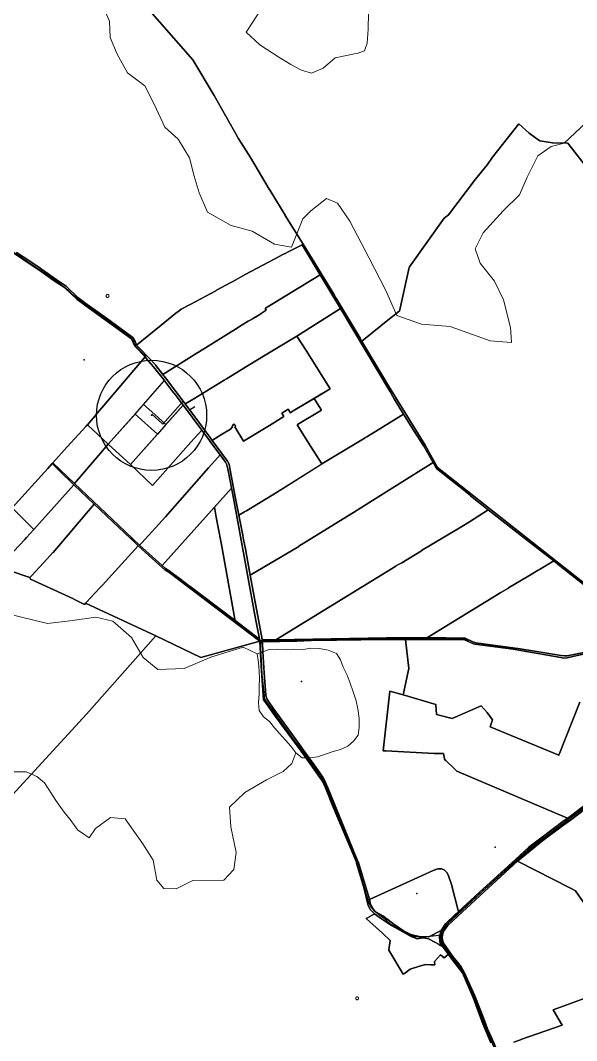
# Model space of a CAD drawing. Header units: metres. Extents: x 3 to 1005126, y 39 to 4383651.
# Drawn here: x 483783 to 485298, y 4360541 to 4363319 of the extents above; entities that cross this region are included whole.
import ezdxf

# ---------------------------------------------------------------- set-up
doc = ezdxf.new("R2010")
doc.units = ezdxf.units.M
doc.header["$MEASUREMENT"] = 0
doc.layers.add('Carreteras_5_km_Cala_Blava', color=2, linetype='Continuous', lineweight=30)
doc.layers.add('Habitats_5_km_Cala_Blava', color=7, linetype='Continuous', lineweight=9, true_color=0xe7f7d0)
doc.layers.add('LineaCalaBlava_66kV', color=2, linetype='Continuous')
doc.layers.add('TM_Llucmajor', color=7, linetype='Continuous')
doc.layers.add('Yacimientos_arqueologicos_5_km_Cala_Blava', color=7, linetype='Continuous', true_color=0x6c7696)

msp = doc.modelspace()

# ---------------------------------------------------------------- linework, layer by layer
at = {"color": 6}
msp.add_circle((484140, 4362244), 150, dxfattribs=at)
msp.add_point((484140, 4362244), dxfattribs=at)
at = {"layer": 'Carreteras_5_km_Cala_Blava'}
msp.add_line((484964.7, 4360761.2, 74.4), (484970.5, 4360753.8, 74.3), dxfattribs=at)
for points in [[(483608.3, 4362792.9, 93.6), (483880, 4362610.4, 93.1), (483911.8, 4362585.9, 93), (483923.8, 4362573.8, 93.2)], [(483923.8, 4362573.8, 93.2), (483935.9, 4362563.6, 93.5), (484076.3, 4362461.4, 93.4), (484087.2, 4362451.8, 93.2), (484095.5, 4362433.4, 92.8), (484124.1, 4362404.2, 92.5)], [(484437.2, 4361631.3, 87.5), (484436.4, 4361611.9, 86.8), (484440.5, 4361539.6, 85.7), (484447.5, 4361471.3, 84.3), (484523.9, 4361365.1, 82), (484598.6, 4361264.8, 80.9), (484608.5, 4361248.5, 80.6), (484698.4, 4361028.8, 78.8), (484730.5, 4360918.7, 77.3), (484737.5, 4360905.2, 77.1), (484745, 4360895.2, 76.8), (484771.9, 4360876, 76.6), (484790, 4360859.1, 76.5), (484836.6, 4360832.2, 76.4), (484857.5, 4360824.9, 76.5), (484879.1, 4360823.2, 76.3), (484927.9, 4360829.3, 75.7)], [(484437.2, 4361631.3, 87.5), (484445.3, 4361629.9, 87.6), (484763.4, 4361635.6, 88.5), (484991.3, 4361635.6, 87.7), (485002.6, 4361630.2, 87.5)], [(485659, 4361434.2, 80.1), (485635.5, 4361416.2, 80.2), (485628.3, 4361411.3, 80.2), (485603.6, 4361394.7, 80.2), (485277, 4361143.4, 80.4)], [(485277, 4361143.4, 80.4), (485166.2, 4361061.4, 81.3), (484968.6, 4360881.6, 76.4), (484949.5, 4360863.8, 76.2), (484937.4, 4360848.6, 76)], [(484937.4, 4360848.6, 76), (484931, 4360840.6, 76), (484927.9, 4360829.3, 75.7)], [(484927.9, 4360829.3, 75.7), (484929.7, 4360813, 75.5), (484935.1, 4360800.2, 75.3), (484964.7, 4360761.2, 74.4)], [(484970.5, 4360753.8, 74.3), (484973.1, 4360750.6, 74.2), (484987.4, 4360732.7, 74), (485007.4, 4360690.7, 73.1), (485066.3, 4360539.1, 71.9), (485081.3, 4360505.3, 71.2), (485087.1, 4360496.5, 71.1)]]:
    msp.add_polyline3d(points, dxfattribs=at)
at = {"layer": 'Habitats_5_km_Cala_Blava'}
for points in [[(485324, 4363041.3), (485264, 4362985.3), (485228, 4362976.3), (485192, 4362950.3), (485163, 4362892.3), (485142, 4362844.3), (485098, 4362801.3), (485043, 4362741.3), (485021, 4362697.3), (485035, 4362658.3), (485074, 4362609.3), (485099, 4362558.3), (485118, 4362483.3), (485120, 4362442.3), (485062, 4362447.3), (484953, 4362486.3), (484875, 4362492.3), (484808, 4362516.3), (484778, 4362584.3), (484733, 4362672.3), (484680, 4362772.3), (484646, 4362821.3), (484616, 4362834.3), (484574, 4362801.3), (484552, 4362779.3), (484536, 4362738.3), (484521, 4362702.3), (484475, 4362710.3), (484414, 4362745.3), (484357, 4362761.3), (484292, 4362797.3), (484270, 4362850.3), (484256, 4362895.3), (484243, 4362945.3), (484212, 4362996.3), (484176, 4363028.3), (484148, 4363089.3), (484122, 4363141.3), (484074, 4363176.3), (484046, 4363227.3), (484027, 4363273.3), (484025, 4363317.3), (483991.7, 4363393.5)], [(484437, 4363347.3), (484403, 4363295.3), (484398, 4363287.3), (484435, 4363253.3), (484487, 4363219.3), (484519, 4363199.3), (484548, 4363184.3), (484576, 4363175.3), (484607, 4363189.3), (484640, 4363217.3), (484702, 4363230.3), (484720, 4363236.3), (484727, 4363257.3), (484730, 4363295.3), (484731, 4363340.3)], [(483739, 4361706.3), (483786, 4361694.3), (483856, 4361677.3), (483917, 4361684.3), (483988, 4361694.3), (483988, 4361694.3), (484034, 4361683.3), (484085, 4361639.3), (484117, 4361584.3), (484157, 4361552.3), (484229, 4361554.3), (484301, 4361585.3), (484389, 4361612.3), (484427.9, 4361594.1), (484431.1, 4361571.1), (484432, 4361560.3), (484433.1, 4361548.2), (484433.8, 4361527.8), (484433.3, 4361506.2), (484432.8, 4361485.9), (484430.9, 4361461.8), (484432.9, 4361440.1), (484445.2, 4361423.3), (484461.4, 4361410.2), (484474.9, 4361393.3), (484488.5, 4361377.8), (484504.8, 4361359.3), (484505.7, 4361358.3), (484519.3, 4361342.7), (484524.5, 4361335.8), (484532.8, 4361324.6), (484522, 4361296.3), (484498, 4361274.3), (484453, 4361251.3), (484394, 4361217.3), (484352, 4361177.3), (484356, 4361123.3), (484370, 4361053.3), (484364, 4361007.3), (484337, 4360978.3), (484252, 4360977.3), (484207, 4360954.3), (484173, 4360955.3), (484154, 4360978.3), (484144, 4361032.3), (484116, 4361077.3), (484068, 4361145.3), (484028, 4361149.3), (483987, 4361119.3), (483986.8, 4361119.1), (483970, 4361093.3), (483949, 4361108.3), (483939, 4361114.3), (483918, 4361143.3), (483902, 4361163.3), (483879, 4361195.3), (483868, 4361212.3), (483848, 4361243.3), (483827, 4361260.3), (483798, 4361273.3), (483749, 4361273.3)]]:
    msp.add_lwpolyline(points, dxfattribs=at)
for points in [[(484020.2, 4362565.3), (484019.3, 4362565.3), (484018.7, 4362565.3), (484018.2, 4362565.8), (484017.7, 4362565.8), (484017.3, 4362566.3), (484016.9, 4362566.8), (484016.6, 4362567.3), (484016.3, 4362567.8), (484016.2, 4362568.3), (484016, 4362568.8), (484016, 4362569.3), (484016, 4362569.8), (484016.1, 4362570.3), (484016.3, 4362570.8), (484016.5, 4362571.3), (484016.8, 4362571.8), (484017.2, 4362572.3), (484017.6, 4362572.3), (484018.1, 4362572.8), (484018.6, 4362573.3), (484019.1, 4362573.3), (484019.7, 4362573.3), (484020.2, 4362573.3), (484020.7, 4362573.3), (484021.3, 4362573.3), (484021.8, 4362572.8), (484022.2, 4362572.8), (484022.7, 4362572.3), (484023.1, 4362571.8), (484023.4, 4362571.3), (484023.7, 4362570.8), (484023.8, 4362570.3), (484023.9, 4362569.8), (484024, 4362569.3), (484023.9, 4362568.8), (484023.8, 4362568.3), (484023.6, 4362567.8), (484023.4, 4362567.3), (484023.1, 4362566.8), (484022.7, 4362566.3), (484022.2, 4362565.8), (484021.8, 4362565.8), (484021.3, 4362565.3), (484020.7, 4362565.3)], [(484524.5, 4361335.8), (484519.3, 4361342.7), (484505.7, 4361358.3), (484504.8, 4361359.3), (484488.5, 4361377.8), (484474.9, 4361393.3), (484461.4, 4361410.2), (484445.2, 4361423.3), (484432.9, 4361440.1), (484430.9, 4361461.8), (484432.8, 4361485.9), (484433.3, 4361506.2), (484433.8, 4361527.8), (484433.1, 4361548.2), (484431.1, 4361571.1), (484427.9, 4361594.1), (484454.8, 4361604.9), (484459.9, 4361606.1), (484484, 4361606.8), (484506.8, 4361606.2), (484527.1, 4361607), (484552.5, 4361606.4), (484574.1, 4361609.7), (484597, 4361609.2), (484621, 4361604.8), (484643.6, 4361595.3), (484654.6, 4361578.5), (484661.7, 4361558), (484672.5, 4361536.2), (484680.9, 4361514.3), (484689.2, 4361491.3), (484697.5, 4361466.9), (484702, 4361445.2), (484705.2, 4361418.4), (484705.8, 4361394.2), (484702.8, 4361372.7), (484689.7, 4361356.5), (484674.1, 4361342.8), (484654.9, 4361334.4), (484634.4, 4361328.5), (484611.4, 4361320.2), (484592.2, 4361314.3), (484571.8, 4361310.9), (484550.3, 4361311.5), (484532.8, 4361324.6)], [(484700.2, 4360652.3), (484699.3, 4360652.3), (484698.7, 4360652.3), (484698.2, 4360652.8), (484697.7, 4360652.8), (484697.3, 4360653.3), (484696.9, 4360653.8), (484696.6, 4360654.3), (484696.3, 4360654.8), (484696.2, 4360655.3), (484696, 4360655.8), (484696, 4360656.3), (484696, 4360656.8), (484696.1, 4360657.3), (484696.3, 4360657.8), (484696.5, 4360658.3), (484696.8, 4360658.8), (484697.2, 4360659.3), (484697.6, 4360659.3), (484698.1, 4360659.8), (484698.6, 4360660.3), (484699.1, 4360660.3), (484699.7, 4360660.3), (484700.2, 4360660.3), (484700.7, 4360660.3), (484701.3, 4360660.3), (484701.8, 4360659.8), (484702.2, 4360659.8), (484702.7, 4360659.3), (484703.1, 4360658.8), (484703.4, 4360658.3), (484703.7, 4360657.8), (484703.8, 4360657.3), (484703.9, 4360656.8), (484704, 4360656.3), (484703.9, 4360655.8), (484703.8, 4360655.3), (484703.6, 4360654.8), (484703.4, 4360654.3), (484703.1, 4360653.8), (484702.7, 4360653.3), (484702.2, 4360652.8), (484701.8, 4360652.8), (484701.3, 4360652.3), (484700.7, 4360652.3)]]:
    msp.add_lwpolyline(points, close=True, dxfattribs=at)
at = {"layer": 'LineaCalaBlava_66kV'}
msp.add_lwpolyline([(484140.9, 4362247.5), (484170.9, 4362220), (484225.7, 4362282.5), (484243.4, 4362259.1), (484257.4, 4362268.3)], dxfattribs=at)
at = {"layer": 'LineaCalaBlava_66kV', "color": 6}
msp.add_lwpolyline([(484140, 4362244), (484140, 4362244.5), (484140, 4362243.6), (484140, 4362244), (484139.6, 4362244), (484140.4, 4362244)], dxfattribs=at)
at = {"layer": 'TM_Llucmajor', "linetype": 'Continuous', "flags": 128}
for points in [[(483797.9, 4363730.6), (484252.2, 4363211.9), (484310, 4363115), (484373.7, 4363002.7), (484376, 4362998.9), (484377.8, 4362996), (484409.1, 4362945.8), (484460.3, 4362859.9), (484460.9, 4362859), (484462.7, 4362856), (484493.8, 4362805.3), (484503.5, 4362789.5), (484504.2, 4362788.3), (484552.9, 4362709.8), (484549.9, 4362708.1), (484515.6, 4362690.9), (484502, 4362684.1), (484501.2, 4362683.7), (484492.3, 4362679.1), (484491.5, 4362678.7), (484491.5, 4362678.7), (484395.3, 4362627.1), (484362.9, 4362609.7), (484355.8, 4362605.9), (484316.8, 4362584.4), (484314.6, 4362583.2), (484301.5, 4362576), (484247.1, 4362547), (484220.9, 4362533.1), (484214.7, 4362528.5), (484206, 4362522.2), (484166.1, 4362489.8), (484099.2, 4362435.5), (484095, 4362444.9), (484088.7, 4362456), (484017.1, 4362508.4), (483964.3, 4362546.1), (483964.1, 4362546.2), (483939.2, 4362564.8), (483906.9, 4362595.4), (483879.8, 4362614), (483879.6, 4362614.2), (483842.5, 4362640.6), (483841.3, 4362641.5), (483840.4, 4362642), (483835.7, 4362645.2), (483791.9, 4362674.4), (483790.5, 4362675.3), (483790, 4362675.7), (483787.3, 4362677.4), (483771.8, 4362687.1)], [(485318.5, 4362928.2), (485273.9, 4362984.7), (485231.8, 4362985.7), (485197.2, 4362991.5), (485185.6, 4363000), (485168.6, 4363012.3), (485140.2, 4363038.2), (485068.6, 4362947.3), (485055.4, 4362927), (485022.4, 4362886.9), (484949, 4362789.9), (484936.6, 4362780.8), (484842.2, 4362648.1), (484841.9, 4362646.8), (484815, 4362528.1), (484813.5, 4362526.8), (484796.5, 4362512.8), (484792.6, 4362510.2), (484712.4, 4362446.1), (484712.1, 4362446.6), (484707.8, 4362453.8), (484643.4, 4362561.6), (484636.1, 4362573.7), (484636, 4362574), (484552.9, 4362709.8), (484504.2, 4362788.3), (484503.5, 4362789.5), (484493.8, 4362805.3), (484462.7, 4362856), (484460.9, 4362859), (484460.3, 4362859.9), (484409.1, 4362945.8), (484377.8, 4362996), (484376, 4362998.9), (484373.7, 4363002.7), (484310, 4363115), (484252.2, 4363211.9), (483797.9, 4363730.6)], [(485374.9, 4361742.4), (484918.8, 4362101.8), (484884.8, 4362162.6), (484780.7, 4362331.8), (484780, 4362333.1), (484712.4, 4362446.1), (484792.6, 4362510.2), (484796.5, 4362512.8), (484813.5, 4362526.8), (484815, 4362528.1), (484841.9, 4362646.8), (484842.2, 4362648.1), (484936.6, 4362780.8), (484949, 4362789.9), (485022.4, 4362886.9), (485055.4, 4362927), (485068.6, 4362947.3), (485140.2, 4363038.2), (485168.6, 4363012.3), (485185.6, 4363000), (485197.2, 4362991.5), (485231.8, 4362985.7), (485273.9, 4362984.7), (485318.5, 4362928.2)], [(485380.6, 4361732.9), (485263.9, 4361824.7), (485258.5, 4361828.9), (485255.5, 4361831.2), (485235.6, 4361847.5), (485200.5, 4361874.6), (485195.4, 4361878.6), (485168.9, 4361899.4), (485163.7, 4361903.5), (485056.5, 4361986.9), (485009.1, 4362025), (485008.7, 4362025.3), (485004.2, 4362029.3), (484979.3, 4362048.9), (484976.8, 4362050.9), (484974.5, 4362052.7), (484972, 4362054.7), (484915.7, 4362099), (484907, 4362115.3), (484881.6, 4362159.9), (484853.7, 4362203.8), (484826.2, 4362247), (484801.1, 4362289.2), (484788.7, 4362309.9), (484654.5, 4362535.2), (484599.5, 4362626.5), (484549.9, 4362708.1), (484552.9, 4362709.8), (484636, 4362574), (484636.1, 4362573.7), (484643.4, 4362561.6), (484707.8, 4362453.8), (484712.1, 4362446.6), (484780, 4362333.1), (484780.7, 4362331.8), (484884.8, 4362162.6), (484918.8, 4362101.8), (485383.3, 4361735.7)], [(483748.2, 4362696.1), (483789, 4362669.6), (483839.4, 4362635.9), (483877.4, 4362608.3), (483904.2, 4362590.8), (483905.9, 4362589.3), (483936.5, 4362560.7), (483960.8, 4362542.4), (484085.1, 4362452.4), (484090.2, 4362442.7), (484093.9, 4362432.6), (484122.4, 4362403.2), (484009.9, 4362271), (483992.9, 4362251.1), (483991, 4362248.8), (483990.4, 4362248.1), (483965.1, 4362218.3), (483963.8, 4362217), (483961.6, 4362214.5), (483910.4, 4362158), (483871, 4362115), (483868.8, 4362112.8), (483857, 4362099.1), (483759.8, 4361991.8)], [(483771.8, 4362687.1), (483787.3, 4362677.4), (483790, 4362675.7), (483790.5, 4362675.3), (483791.9, 4362674.4), (483835.7, 4362645.2), (483840.4, 4362642), (483841.3, 4362641.5), (483842.5, 4362640.6), (483879.6, 4362614.2), (483879.8, 4362614), (483906.9, 4362595.4), (483939.2, 4362564.8), (483964.1, 4362546.2), (483964.3, 4362546.1), (484017.1, 4362508.4), (484088.7, 4362456), (484095, 4362444.9), (484099.2, 4362435.5), (484109.6, 4362424.5), (484151.2, 4362380.2), (484151.3, 4362380.1), (484170.9, 4362354.9), (484172.8, 4362352.5), (484174.3, 4362350.6), (484180.7, 4362342.3), (484180.9, 4362342.1), (484231.6, 4362274.9), (484252.4, 4362247.4), (484258.4, 4362239), (484279, 4362211.5), (484288.7, 4362198.2), (484299.7, 4362183.2), (484303.3, 4362178), (484304.9, 4362175.9), (484331.2, 4362140.1), (484331.2, 4362140.1), (484346.7, 4362119.6), (484351.3, 4362110.7), (484353.7, 4362095.1), (484353.8, 4362095), (484368.8, 4362017.6), (484377.7, 4361972.1), (484388.1, 4361918.1), (484388.3, 4361917.2), (484390.5, 4361905.9), (484396.4, 4361875.5), (484396.5, 4361875), (484406.4, 4361819.1), (484408.3, 4361809), (484441.2, 4361634), (484441.2, 4361627.3), (484442, 4361623.8), (484443.3, 4361600.6), (484446.6, 4361542.7), (484451.3, 4361482.1), (484454.1, 4361472.1), (484457.1, 4361466.1), (484473.3, 4361443.5), (484488.4, 4361423), (484500.1, 4361406.7), (484538.2, 4361353.6), (484558.3, 4361326), (484558.8, 4361325.3), (484587.6, 4361285.5), (484606.7, 4361258.3), (484607.3, 4361257.5), (484607.4, 4361257.4), (484612.2, 4361249), (484612.3, 4361248.8), (484618.6, 4361233.7), (484619.1, 4361232.4), (484641, 4361178.8), (484702.2, 4361028.9), (484702.3, 4361028.7), (484723.7, 4360959), (484733.8, 4360926.1), (484736.2, 4360912.1), (484742.8, 4360901.5), (484742.9, 4360901.3), (484751.6, 4360891.3), (484771.4, 4360880.2), (484776.2, 4360876.2), (484776.6, 4360875.9), (484781.1, 4360872.5), (484796.5, 4360860.7), (484797.2, 4360860.2), (484826.6, 4360840.5), (484846, 4360829.8), (484846.1, 4360829.8), (484868.6, 4360825), (484895.4, 4360823.9), (484928.6, 4360841.5), (484924.4, 4360824.9), (484925.8, 4360806.5), (484929, 4360800.8), (484929, 4360800.7), (484930.3, 4360798.3), (484924.5, 4360801.6), (484923.3, 4360802.8), (484923.1, 4360802.9), (484895.8, 4360817.9), (484895.3, 4360818.1), (484880.9, 4360820.9), (484869.2, 4360819.3), (484863.2, 4360818.8), (484846.7, 4360824.6), (484824.5, 4360837.6), (484793.2, 4360854.6), (484766.7, 4360872.6), (484747.2, 4360886.7), (484736.1, 4360897.7), (484730, 4360909.1), (484717.9, 4360957.8), (484698.6, 4361024.7), (484697.8, 4361027.3), (484634.8, 4361177.4), (484614.1, 4361229.8), (484606, 4361246.1), (484603.6, 4361250.5), (484602.7, 4361251.7), (484547.7, 4361329.5), (484472.3, 4361430.8), (484451, 4361461.3), (484445.1, 4361469.3), (484438.4, 4361562.1), (484434.7, 4361628.8), (484433.5, 4361634.9), (484432.6, 4361640), (484424.3, 4361685), (484374.5, 4361954.1), (484362.7, 4362018.3), (484348.3, 4362094.2), (484344.9, 4362109.2), (484341.6, 4362116.3), (484326.5, 4362136.6), (484301.4, 4362170.4), (484297.9, 4362175.2), (484276.7, 4362203.8), (484226.7, 4362270.8), (484226, 4362271.7), (484201.2, 4362304.1), (484201, 4362304.3), (484176.3, 4362336.7), (484175, 4362338.5), (484145.3, 4362375.8), (484126.5, 4362398.3), (484122.4, 4362403.2), (484093.9, 4362432.6), (484090.2, 4362442.7), (484085.1, 4362452.4), (483960.8, 4362542.4), (483936.5, 4362560.7), (483905.9, 4362589.3), (483904.2, 4362590.8), (483877.4, 4362608.3), (483839.4, 4362635.9), (483789, 4362669.6), (483748.2, 4362696.1)], [(485445.1, 4361623.9), (485271.6, 4361589.4), (485265, 4361588.7), (485256.1, 4361589.6), (485144.2, 4361608.6), (485097.2, 4361614.6), (485022.8, 4361624.6), (485015.4, 4361626.8), (484993.9, 4361637.4), (484993.9, 4361637.4), (484891.8, 4361638.7), (485091, 4361761.3), (485111.8, 4361773.8), (485112.1, 4361774), (485167.7, 4361807.1), (485192.7, 4361822), (485194.4, 4361823), (485196.2, 4361824.1), (485196.4, 4361824.2), (485235.6, 4361847.5), (485255.5, 4361831.2), (485258.5, 4361828.9), (485263.9, 4361824.7), (485380.6, 4361732.9)], [(483751.7, 4361821.6), (483808.6, 4361802.2), (483810, 4361798), (483926.9, 4361744.4), (483928.4, 4361743.7), (483957.4, 4361728.9), (483960.1, 4361732.8), (484151.1, 4361643.3), (483962.8, 4361430.6), (483719.5, 4361166.4)], [(483719.5, 4361166.4), (483962.8, 4361430.6), (484151.1, 4361643.3), (484273.7, 4361584.8), (484434.7, 4361628.8), (484438.4, 4361562.1), (484445.1, 4361469.3), (484451, 4361461.3), (484472.3, 4361430.8), (484547.7, 4361329.5), (484602.7, 4361251.7), (484603.6, 4361250.5), (484606, 4361246.1), (484614.1, 4361229.8), (484634.8, 4361177.4), (484697.8, 4361027.3), (484698.6, 4361024.7), (484717.9, 4360957.8), (484730, 4360909.1), (484736.1, 4360897.7), (484747.2, 4360886.7), (484727.8, 4360875.8), (484724.4, 4360873.9), (484734.8, 4360864.4), (484768.8, 4360833.5), (484790.2, 4360813.9), (484786.1, 4360789.4), (484785.8, 4360787.4), (484825.4, 4360721.8), (484828.6, 4360724.1), (484844.4, 4360735.4), (484869.9, 4360743.9), (484886, 4360748.3), (484900.9, 4360747.6), (484911.9, 4360747.8), (484910.5, 4360757.1), (484927.3, 4360775.3), (484936.9, 4360766.3), (484947.8, 4360776), (484947.8, 4360776), (484948.1, 4360776.3), (484955.2, 4360766.5), (484967.7, 4360750.8), (484967.7, 4360750.7), (484987, 4360725.6), (485016.5, 4360655.6), (485042.7, 4360587.1), (485064.5, 4360535)], [(485320.3, 4361594.7), (485291.1, 4361588.2), (485272.3, 4361583.4), (485262.3, 4361583), (485254.7, 4361584.2), (485176.8, 4361598.6), (485125.3, 4361607), (485020.1, 4361621.3), (485016.8, 4361621.7), (485008.7, 4361625.3), (484992.4, 4361632.9), (484777.6, 4361633.8), (484643.9, 4361631.8), (484594.1, 4361631.4), (484535.3, 4361629.1), (484441.2, 4361627.3), (484441.2, 4361634), (484441.3, 4361633.4), (484478.6, 4361632.6), (484780.1, 4361638), (484891.8, 4361638.7), (484993.9, 4361637.4), (485015.4, 4361626.8), (485022.8, 4361624.6), (485097.2, 4361614.6), (485144.2, 4361608.6), (485256.1, 4361589.6), (485265, 4361588.7), (485271.6, 4361589.4), (485445.1, 4361623.9)], [(485306.8, 4361463), (485249.2, 4361318.6), (485061.9, 4361396.1), (485068.8, 4361415), (485053.8, 4361434.4), (485037.9, 4361453.2), (484958.5, 4361418.2), (484916, 4361429), (484914, 4361456.7), (484825.3, 4361482.6), (484841, 4361554.3), (484831.9, 4361633.6), (484992.4, 4361632.9), (485008.7, 4361625.3), (485016.8, 4361621.7), (485020.1, 4361621.3), (485125.3, 4361607), (485176.8, 4361598.6), (485254.7, 4361584.2), (485262.3, 4361583), (485272.3, 4361583.4), (485291.1, 4361588.2), (485320.3, 4361594.7)], [(485422.9, 4361261.1), (485276.3, 4361149), (485275.6, 4361148.5), (485273.1, 4361146.8), (484971.8, 4361275.2), (484965.1, 4361281.2), (484941.2, 4361304.3), (484938, 4361307), (484937.9, 4361309), (484935.2, 4361323.3), (484910, 4361323.3), (484778, 4361330.3), (484770.8, 4361330.6), (484788.8, 4361493.2), (484825.3, 4361482.6), (484914, 4361456.7), (484916, 4361429), (484958.5, 4361418.2), (485037.9, 4361453.2), (485053.8, 4361434.4), (485068.8, 4361415), (485061.9, 4361396.1), (485249.2, 4361318.6), (485306.8, 4361463)], [(485536.5, 4361336), (485280.7, 4361141.3), (485259.1, 4361126), (485205.5, 4361086.2), (485136.7, 4361029.9), (485068.2, 4360967.6), (484986.8, 4360891.8), (484946.5, 4360854.3), (484934.6, 4360837.9), (484931.3, 4360823.8), (484931.3, 4360822.6), (484932.3, 4360815.9), (484935.5, 4360806.3), (484960.5, 4360770.6), (484960.9, 4360770.2), (484963, 4360767), (484963.4, 4360766.6), (484973.1, 4360755), (484983.6, 4360741.9), (484984.4, 4360740.8), (484991.8, 4360728), (485020.2, 4360663.1), (485043.7, 4360603), (485055.2, 4360573.5), (485065.8, 4360549.7), (485078.6, 4360520.7)], [(485340.2, 4360884.1), (485294.5, 4360949.3), (485282.5, 4360955.5), (485281.3, 4360956.1), (485136.7, 4361029.9), (485205.5, 4361086.2), (485259.1, 4361126), (485280.7, 4361141.3), (485536.5, 4361336)], [(485096.7, 4360466.4), (485045.4, 4360589.7), (484995.5, 4360713.4), (484989.3, 4360727.7), (484936.7, 4360798.5), (484934.8, 4360800.9), (484933.1, 4360803.4), (484931.7, 4360806.1), (484930.4, 4360808.9), (484929.5, 4360811.8), (484928.7, 4360814.8), (484928.3, 4360817.8), (484928.1, 4360820.8), (484928.2, 4360823.9), (484928.5, 4360826.9), (484929.1, 4360829.9), (484929.8, 4360832.4), (484930, 4360832.8), (484932.1, 4360838.4), (484934.6, 4360843.5), (484934.8, 4360843.8), (484937.9, 4360849), (484941.4, 4360853.8), (484945.4, 4360858.3), (485038.8, 4360945.7), (485139.4, 4361036.3), (485216.2, 4361099), (485491.6, 4361306.8)], [(485491.6, 4361306.8), (485216.2, 4361099), (485139.4, 4361036.3), (485038.8, 4360945.7), (484945.4, 4360858.3), (484941.4, 4360853.8), (484937.9, 4360849), (484935.1, 4360844.4), (484928.6, 4360841.5), (484940.6, 4360859.5), (484966, 4360883.7), (484975.6, 4360893), (484975.8, 4360893.1), (485032.1, 4360944.5), (485063.3, 4360973.1), (485131.1, 4361034.5), (485131.4, 4361034.8), (485167.3, 4361067.8), (485186.2, 4361081.9), (485200.5, 4361092.7), (485212.3, 4361101.5), (485212.3, 4361101.5), (485264.3, 4361140.3), (485271.3, 4361145.5), (485271.8, 4361145.9), (485273.1, 4361146.8), (485275.6, 4361148.5), (485276.3, 4361149), (485422.9, 4361261.1)], [(485078.6, 4360520.7), (485065.8, 4360549.7), (485055.2, 4360573.5), (485043.7, 4360603), (485020.2, 4360663.1), (484991.8, 4360728), (484984.4, 4360740.8), (484983.6, 4360741.9), (484973.1, 4360755), (484963.4, 4360766.6), (484963, 4360767), (484960.9, 4360770.2), (484960.5, 4360770.6), (484935.5, 4360806.3), (484932.3, 4360815.9), (484931.3, 4360822.6), (484931.3, 4360822.6), (484931.3, 4360823.8), (484934.6, 4360837.9), (484946.5, 4360854.3), (484986.8, 4360891.8), (485068.2, 4360967.6), (485136.7, 4361029.9), (485281.3, 4360956.1), (485282.5, 4360955.5), (485294.5, 4360949.3), (485340.2, 4360884.1)], [(485064.5, 4360535), (485042.7, 4360587.1), (485016.5, 4360655.6), (484987, 4360725.6), (484967.7, 4360750.7), (484967.7, 4360750.8), (484955.2, 4360766.5), (484944.7, 4360781), (484930.2, 4360800.1), (484925.4, 4360811.5), (484924.4, 4360824.9), (484928.6, 4360841.5), (484935.1, 4360844.4), (484934.8, 4360843.8), (484934.6, 4360843.5), (484932.1, 4360838.4), (484930, 4360832.8), (484929.8, 4360832.4), (484929.1, 4360829.9), (484928.5, 4360826.9), (484928.2, 4360823.9), (484928.1, 4360820.8), (484928.3, 4360817.8), (484928.7, 4360814.8), (484929.5, 4360811.8), (484930.4, 4360808.9), (484931.7, 4360806.1), (484933.1, 4360803.4), (484934.8, 4360800.9), (484936.7, 4360798.5), (484989.3, 4360727.7), (484995.5, 4360713.4), (485045.4, 4360589.7), (485096.7, 4360466.4)], [(485460, 4360707.9), (485233.8, 4360625.2), (485258.7, 4360583.1), (485146, 4360544.1), (485144.8, 4360543.7), (485144.6, 4360543.6), (485126.3, 4360537.2)], [(485126.3, 4360537.2), (485144.6, 4360543.6), (485144.8, 4360543.7), (485146, 4360544.1), (485258.7, 4360583.1), (485233.8, 4360625.2), (485460, 4360707.9)]]:
    msp.add_lwpolyline(points, dxfattribs=at)
for points in [[(484501.2, 4362683.7), (484502, 4362684.1), (484515.6, 4362690.9), (484549.9, 4362708.1), (484599.5, 4362626.5), (484450.5, 4362535.4), (484449.7, 4362534.9), (484451.9, 4362530.3), (484438.9, 4362521.1), (484437.7, 4362520.4), (484437.7, 4362520.3), (484423.1, 4362511.4), (484422.3, 4362511), (484414.5, 4362506.8), (484413.9, 4362506.5), (484413.7, 4362506.4), (484412, 4362505.3), (484403.4, 4362500.2), (484386.6, 4362490.1), (484386.5, 4362490.1), (484377.1, 4362484), (484376.5, 4362483.6), (484375.6, 4362483), (484267.9, 4362416.1), (484266, 4362414.9), (484170.9, 4362354.9), (484151.3, 4362380.1), (484151.2, 4362380.2), (484109.6, 4362424.5), (484099.2, 4362435.5), (484166.1, 4362489.8), (484206, 4362522.2), (484214.7, 4362528.5), (484220.9, 4362533.1), (484247.1, 4362547), (484301.5, 4362576), (484314.6, 4362583.2), (484316.8, 4362584.4), (484355.8, 4362605.9), (484362.9, 4362609.7), (484395.3, 4362627.1), (484491.5, 4362678.7), (484492.3, 4362679.1), (484501.2, 4362683.7)], [(484231.6, 4362274.9), (484180.9, 4362342.1), (484180.7, 4362342.3), (484174.3, 4362350.6), (484172.8, 4362352.5), (484170.9, 4362354.9), (484266, 4362414.9), (484267.9, 4362416.1), (484375.6, 4362483), (484376.5, 4362483.6), (484377.1, 4362484), (484386.5, 4362490.1), (484386.6, 4362490.1), (484403.4, 4362500.2), (484412, 4362505.3), (484413.7, 4362506.4), (484413.9, 4362506.5), (484414.5, 4362506.8), (484422.3, 4362511), (484423.1, 4362511.4), (484437.7, 4362520.3), (484437.7, 4362520.4), (484438.9, 4362521.1), (484451.9, 4362530.3), (484449.7, 4362534.9), (484450.5, 4362535.4), (484599.5, 4362626.5), (484654.5, 4362535.2), (484535.3, 4362459.8), (484535.3, 4362459.9), (484472.5, 4362421.8), (484471.8, 4362421.3), (484444.5, 4362404.7), (484386.7, 4362369.5), (484383.8, 4362367.7), (484344.1, 4362343.4), (484337.7, 4362339.5), (484255, 4362288.9), (484233.2, 4362275.8), (484231.6, 4362274.9)], [(484603.8, 4362111.5), (484603.6, 4362111.4), (484603.5, 4362111.5), (484574.4, 4362157.7), (484536.8, 4362218.3), (484537.8, 4362218.9), (484602.5, 4362257.8), (484596.1, 4362268.2), (484583, 4362290.1), (484626.2, 4362316), (484626.8, 4362316.4), (484560.6, 4362420.6), (484535.3, 4362459.8), (484654.5, 4362535.2), (484788.7, 4362309.9), (484801.1, 4362289.2), (484826.2, 4362247), (484812, 4362238.3), (484726.3, 4362185.7), (484723.8, 4362184.2), (484721.6, 4362182.9), (484680.9, 4362158), (484676.4, 4362155.2), (484603.8, 4362111.5)], [(484368.3, 4362216.3), (484367.1, 4362217.4), (484363.6, 4362220.6), (484360.8, 4362217.6), (484360.6, 4362217.4), (484361.3, 4362216.8), (484361.6, 4362216.5), (484361.5, 4362216.4), (484359.5, 4362214), (484360.8, 4362212.8), (484354.5, 4362206.7), (484330.2, 4362191.7), (484305.7, 4362176.4), (484304.9, 4362175.9), (484303.3, 4362178), (484299.7, 4362183.2), (484288.7, 4362198.2), (484279, 4362211.5), (484258.4, 4362239), (484252.4, 4362247.4), (484231.6, 4362274.9), (484233.2, 4362275.8), (484255, 4362288.9), (484337.7, 4362339.5), (484344.1, 4362343.4), (484383.8, 4362367.7), (484386.7, 4362369.5), (484444.5, 4362404.7), (484471.8, 4362421.3), (484472.5, 4362421.8), (484535.3, 4362459.9), (484535.3, 4362459.8), (484560.6, 4362420.6), (484626.8, 4362316.4), (484626.2, 4362316), (484525.7, 4362255.8), (484523.1, 4362254.1), (484518, 4362251.1), (484512, 4362261), (484506.4, 4362257.5), (484506.7, 4362257), (484495.1, 4362249.9), (484500.6, 4362240.6), (484460.8, 4362216.6), (484390.3, 4362173.6), (484366.6, 4362213), (484369.2, 4362215.5), (484368.3, 4362216.3)], [(484021.9, 4362165.7), (483965.1, 4362218.3), (483990.4, 4362248.1), (483991, 4362248.8), (483992.9, 4362251.1), (484009.9, 4362271), (484122.4, 4362403.2), (484126.5, 4362398.3), (484145.3, 4362375.8), (484175, 4362338.5), (484113.7, 4362268.6), (484112.7, 4362267.5), (484021.9, 4362165.7)], [(484148.4, 4362246.3), (484118.1, 4362273.5), (484175, 4362338.5), (484176.3, 4362336.7), (484201, 4362304.3), (484201.2, 4362304.1), (484226, 4362271.7), (484225.9, 4362271.6), (484179, 4362218.9), (484148.4, 4362246.3)], [(484304.9, 4362175.9), (484305.7, 4362176.4), (484330.2, 4362191.7), (484354.5, 4362206.7), (484360.8, 4362212.8), (484359.5, 4362214), (484361.5, 4362216.4), (484361.6, 4362216.5), (484361.3, 4362216.8), (484360.6, 4362217.4), (484360.8, 4362217.6), (484363.6, 4362220.6), (484369.2, 4362215.5), (484366.6, 4362213), (484390.3, 4362173.6), (484460.8, 4362216.6), (484500.6, 4362240.6), (484495.1, 4362249.9), (484506.7, 4362257), (484506.4, 4362257.5), (484512, 4362261), (484518, 4362251.1), (484523.1, 4362254.1), (484525.7, 4362255.8), (484583, 4362290.1), (484596.1, 4362268.2), (484602.5, 4362257.8), (484537.8, 4362218.9), (484536.8, 4362218.3), (484574.4, 4362157.7), (484603.5, 4362111.5), (484603.6, 4362111.4), (484477.1, 4362031.9), (484468.4, 4362026.4), (484398.5, 4361984.3), (484394.1, 4361981.7), (484392.8, 4361980.9), (484377.7, 4361972.1), (484377.6, 4361972.5), (484368.8, 4362017.6), (484353.8, 4362095), (484353.7, 4362095.1), (484351.3, 4362110.7), (484349.7, 4362113.7), (484346.7, 4362119.6), (484331.2, 4362140.1), (484304.9, 4362175.9)], [(484142.1, 4362053), (484082.2, 4362109.9), (484225.9, 4362271.6), (484226, 4362271.7), (484226.7, 4362270.8), (484276.7, 4362203.8), (484247.3, 4362170.9), (484142.1, 4362053)], [(484155.8, 4362192.8), (484094.9, 4362247.5), (484112.7, 4362267.5), (484113.7, 4362268.6), (484118.1, 4362273.5), (484148.4, 4362246.3), (484179, 4362218.9), (484155.8, 4362192.8)], [(484155.8, 4362192.8), (484082.2, 4362109.9), (484021.9, 4362165.7), (484094.9, 4362247.5), (484155.8, 4362192.8)], [(484388.1, 4361918.1), (484377.7, 4361972.1), (484392.8, 4361980.9), (484394.1, 4361981.7), (484398.5, 4361984.3), (484468.4, 4362026.4), (484477.1, 4362031.9), (484603.8, 4362111.5), (484676.4, 4362155.2), (484680.9, 4362158), (484721.6, 4362182.9), (484723.8, 4362184.2), (484726.3, 4362185.7), (484812, 4362238.3), (484826.2, 4362247), (484853.7, 4362203.8), (484881.6, 4362159.9), (484907, 4362115.3), (484858.8, 4362085.3), (484858.1, 4362084.9), (484856.5, 4362083.8), (484702.8, 4361987.6), (484700.2, 4361986), (484697.1, 4361984), (484541.5, 4361887.7), (484540.7, 4361887.2), (484408.3, 4361809), (484406.4, 4361819.1), (484396.5, 4361875), (484396.4, 4361875.5), (484390.5, 4361905.9), (484388.3, 4361917.2), (484388.1, 4361918.1)], [(483929.8, 4362058.6), (483871, 4362115), (483910.4, 4362158), (483961.6, 4362214.5), (483963.8, 4362217), (483965.1, 4362218.3), (484021.9, 4362165.7), (483995.4, 4362134.8), (483929.8, 4362058.6)], [(484049.5, 4361945.2), (483929.8, 4362058.6), (483995.4, 4362134.8), (484021.9, 4362165.7), (484082.2, 4362109.9), (484142.1, 4362053), (484247.3, 4362170.9), (484276.7, 4362203.8), (484297.9, 4362175.2), (484301.4, 4362170.4), (484326.5, 4362136.6), (484311.8, 4362119.9), (484295.2, 4362101), (484178, 4361968), (484113.7, 4361896.9), (484107, 4361890), (484049.5, 4361945.2)], [(484168.9, 4361835), (484107, 4361890), (484113.7, 4361896.9), (484178, 4361968), (484295.2, 4362101), (484311.8, 4362119.9), (484326.5, 4362136.6), (484341.6, 4362116.3), (484344.9, 4362109.2), (484348.3, 4362094.2), (484357.5, 4362045.4), (484168.9, 4361835)], [(483817.2, 4361934.8), (483759.8, 4361991.8), (483857, 4362099.1), (483868.8, 4362112.8), (483879, 4362102.9), (483889.2, 4362092.9), (483928.3, 4362054.8), (483818.9, 4361933.1), (483817.2, 4361934.8)], [(483879, 4362102.9), (483868.8, 4362112.8), (483871, 4362115), (483929.8, 4362058.6), (484049.5, 4361945.2), (484107, 4361890), (484177.6, 4361827.2), (484187.5, 4361820.4), (484223.7, 4361793.9), (484224, 4361793.7), (484235.1, 4361785.3), (484235.3, 4361785.1), (484244.6, 4361778.1), (484244.8, 4361777.9), (484274.6, 4361755.4), (484274.8, 4361755.2), (484367.9, 4361684.9), (484433.5, 4361634.9), (484434.7, 4361628.8), (484186.7, 4361817), (484176.3, 4361823.3), (484151, 4361845.8), (484103, 4361888.5), (484083.3, 4361908.5), (484082.7, 4361909), (484018.2, 4361969), (484017.2, 4361970), (483983.5, 4362001.7), (483928.3, 4362054.8), (483889.2, 4362092.9), (483879, 4362102.9)], [(484441.2, 4361634), (484408.3, 4361809), (484540.7, 4361887.2), (484541.5, 4361887.7), (484697.1, 4361984), (484700.2, 4361986), (484702.8, 4361987.6), (484856.5, 4362083.8), (484858.1, 4362084.9), (484858.8, 4362085.3), (484907, 4362115.3), (484915.7, 4362099), (484972, 4362054.7), (484974.5, 4362052.7), (484976.8, 4362050.9), (484979.3, 4362048.9), (485004.2, 4362029.3), (485008.7, 4362025.3), (485009.1, 4362025), (485056.5, 4361986.9), (485005.8, 4361954.4), (484973.3, 4361934.1), (484971.2, 4361932.8), (484875.1, 4361875.5), (484874.8, 4361875.4), (484821.5, 4361842.6), (484819.5, 4361841.3), (484805.7, 4361833.8), (484805.3, 4361833.6), (484478.6, 4361632.6), (484441.3, 4361633.4), (484441.2, 4361634)], [(483751.7, 4361821.6), (483723.6, 4361832.8), (483728.2, 4361837.4), (483748.3, 4361857), (483749.2, 4361858), (483794.8, 4361906), (483795, 4361906.3), (483799.5, 4361911.2), (483818.9, 4361933.1), (483928.3, 4362054.8), (483983.5, 4362001.7), (483871.7, 4361870.7), (483871.3, 4361870.2), (483855.2, 4361852.8), (483813.4, 4361807.4), (483808.6, 4361802.2), (483751.7, 4361821.6)], [(484362.7, 4362018.3), (484374.5, 4361954.1), (484424.3, 4361685), (484432.6, 4361640), (484433.5, 4361634.9), (484367.9, 4361684.9), (484367.1, 4361688.9), (484329.1, 4361896.5), (484328.3, 4361901), (484316, 4361966.6), (484311, 4361993.5), (484357.5, 4362045.4), (484362.7, 4362018.3)], [(483638.5, 4361860.9), (483637.4, 4361861.3), (483643.5, 4361867.7), (483648.8, 4361873.2), (483650.5, 4361875), (483650.9, 4361875.4), (483655.3, 4361880.2), (483660.8, 4361886.1), (483661.4, 4361886.8), (483759.8, 4361991.8), (483817.2, 4361934.8), (483818.9, 4361933.1), (483799.5, 4361911.2), (483795, 4361906.3), (483794.8, 4361906), (483749.2, 4361858), (483748.3, 4361857), (483728.2, 4361837.4), (483723.6, 4361832.8), (483656.1, 4361854.6), (483652.5, 4361855.9), (483639.6, 4361860.5), (483638.5, 4361860.9)], [(483810, 4361798), (483808.6, 4361802.2), (483813.4, 4361807.4), (483855.2, 4361852.8), (483871.3, 4361870.2), (483871.7, 4361870.7), (483983.5, 4362001.7), (484017.2, 4361970), (484018.2, 4361969), (484082.7, 4361909), (484083.3, 4361908.5), (484103, 4361888.5), (484031.6, 4361809.9), (484006.1, 4361781.9), (483998.9, 4361774), (483998.4, 4361773.5), (483962.3, 4361735.1), (483960.1, 4361732.8), (483957.4, 4361728.9), (483928.4, 4361743.7), (483926.9, 4361744.4), (483810, 4361798)], [(484316, 4361966.6), (484328.3, 4361901), (484329.1, 4361896.5), (484367.1, 4361688.9), (484367.9, 4361684.9), (484274.8, 4361755.2), (484274.6, 4361755.4), (484244.8, 4361777.9), (484244.6, 4361778.1), (484235.3, 4361785.1), (484235.1, 4361785.3), (484224, 4361793.7), (484223.7, 4361793.9), (484187.5, 4361820.4), (484177.6, 4361827.2), (484168.9, 4361835), (484311, 4361993.5), (484316, 4361966.6)], [(484478.6, 4361632.6), (484805.3, 4361833.6), (484805.7, 4361833.8), (484819.5, 4361841.3), (484821.5, 4361842.6), (484874.8, 4361875.4), (484875.1, 4361875.5), (484971.2, 4361932.8), (484973.3, 4361934.1), (485005.8, 4361954.4), (485056.5, 4361986.9), (485163.7, 4361903.5), (485168.9, 4361899.4), (485195.4, 4361878.6), (485200.5, 4361874.6), (485235.6, 4361847.5), (485196.4, 4361824.2), (485196.2, 4361824.1), (485194.4, 4361823), (485192.7, 4361822), (485167.7, 4361807.1), (485112.1, 4361774), (485111.8, 4361773.8), (485091, 4361761.3), (484891.8, 4361638.7), (484780.1, 4361638), (484478.6, 4361632.6)], [(484151.1, 4361643.3), (483960.1, 4361732.8), (483962.3, 4361735.1), (483998.4, 4361773.5), (483998.9, 4361774), (484006.1, 4361781.9), (484031.6, 4361809.9), (484103, 4361888.5), (484151, 4361845.8), (484176.3, 4361823.3), (484186.7, 4361817), (484434.7, 4361628.8), (484273.7, 4361584.8), (484151.1, 4361643.3)], [(484558.8, 4361325.3), (484558.3, 4361326), (484538.2, 4361353.6), (484500.1, 4361406.7), (484488.4, 4361423), (484473.3, 4361443.5), (484457.1, 4361466.1), (484454.1, 4361472.1), (484451.3, 4361482.1), (484446.6, 4361542.7), (484443.3, 4361600.6), (484442, 4361623.8), (484441.2, 4361627.3), (484535.3, 4361629.1), (484594.1, 4361631.4), (484643.9, 4361631.8), (484777.6, 4361633.8), (484831.9, 4361633.6), (484841, 4361554.3), (484825.3, 4361482.6), (484788.8, 4361493.2), (484770.8, 4361330.6), (484778, 4361330.3), (484910, 4361323.3), (484935.2, 4361323.3), (484937.9, 4361309), (484938, 4361307), (484941.2, 4361304.3), (484965.1, 4361281.2), (484971.8, 4361275.2), (485273.1, 4361146.8), (485271.8, 4361145.9), (485271.3, 4361145.5), (485264.3, 4361140.3), (485200.5, 4361092.7), (485186.2, 4361081.9), (485167.3, 4361067.8), (485131.4, 4361034.8), (485131.1, 4361034.5), (485063.3, 4360973.1), (485032.1, 4360944.5), (484975.8, 4360893.1), (484975, 4360895.4), (484956.7, 4360966), (484948, 4360993.1), (484943.9, 4360998.9), (484937, 4361005.9), (484930.1, 4361008.7), (484920.1, 4361008.9), (484907.4, 4361004.5), (484906.7, 4361004.2), (484875.1, 4360989.9), (484735.3, 4360926.8), (484733.8, 4360926.1), (484723.7, 4360959), (484702.3, 4361028.7), (484702.2, 4361028.9), (484641, 4361178.8), (484619.1, 4361232.4), (484618.6, 4361233.7), (484612.3, 4361248.8), (484612.2, 4361249), (484607.4, 4361257.4), (484607.3, 4361257.5), (484606.7, 4361258.3), (484587.6, 4361285.5), (484558.8, 4361325.3)], [(484943.9, 4360998.9), (484948, 4360993.1), (484956.7, 4360966), (484975, 4360895.4), (484975.8, 4360893.1), (484975.6, 4360893), (484966, 4360883.7), (484940.6, 4360859.5), (484928.6, 4360841.5), (484895.4, 4360823.9), (484868.6, 4360825), (484846.1, 4360829.8), (484846, 4360829.8), (484826.6, 4360840.5), (484797.2, 4360860.2), (484796.5, 4360860.7), (484781.1, 4360872.5), (484776.6, 4360875.9), (484776.2, 4360876.2), (484771.4, 4360880.2), (484751.6, 4360891.3), (484742.9, 4360901.3), (484742.8, 4360901.5), (484736.2, 4360912.1), (484733.8, 4360926.1), (484735.3, 4360926.8), (484875.1, 4360989.9), (484906.7, 4361004.2), (484907.4, 4361004.5), (484920.1, 4361008.9), (484930.1, 4361008.7), (484937, 4361005.9), (484943.9, 4360998.9)], [(484930.3, 4360798.3), (484929, 4360800.7), (484929, 4360800.8), (484925.8, 4360806.5), (484925.4, 4360811.5), (484930.2, 4360800.1), (484944.7, 4360781), (484948.1, 4360776.3), (484947.8, 4360776), (484936.9, 4360766.3), (484927.3, 4360775.3), (484910.5, 4360757.1), (484911.9, 4360747.8), (484900.9, 4360747.6), (484886, 4360748.3), (484869.9, 4360743.9), (484844.4, 4360735.4), (484828.6, 4360724.1), (484825.4, 4360721.8), (484785.8, 4360787.4), (484786.1, 4360789.4), (484790.2, 4360813.9), (484768.8, 4360833.5), (484734.8, 4360864.4), (484724.4, 4360873.9), (484727.8, 4360875.8), (484747.2, 4360886.7), (484766.7, 4360872.6), (484793.2, 4360854.6), (484824.5, 4360837.6), (484846.7, 4360824.6), (484863.2, 4360818.8), (484869.2, 4360819.3), (484880.9, 4360820.9), (484895.3, 4360818.1), (484895.8, 4360817.9), (484923.1, 4360802.9), (484923.3, 4360802.8), (484924.5, 4360801.6), (484930.3, 4360798.3)]]:
    msp.add_lwpolyline(points, close=True, dxfattribs=at)
at = {"layer": 'Yacimientos_arqueologicos_5_km_Cala_Blava'}
for p in [(483956, 4362395.3, 95), (484548.3, 4361519.5, 88.5), (485076, 4361067.9, 82.7), (484862.2, 4360942.1, 78.8)]:
    msp.add_point(p, dxfattribs=at)

doc.saveas('drawing.dxf')
